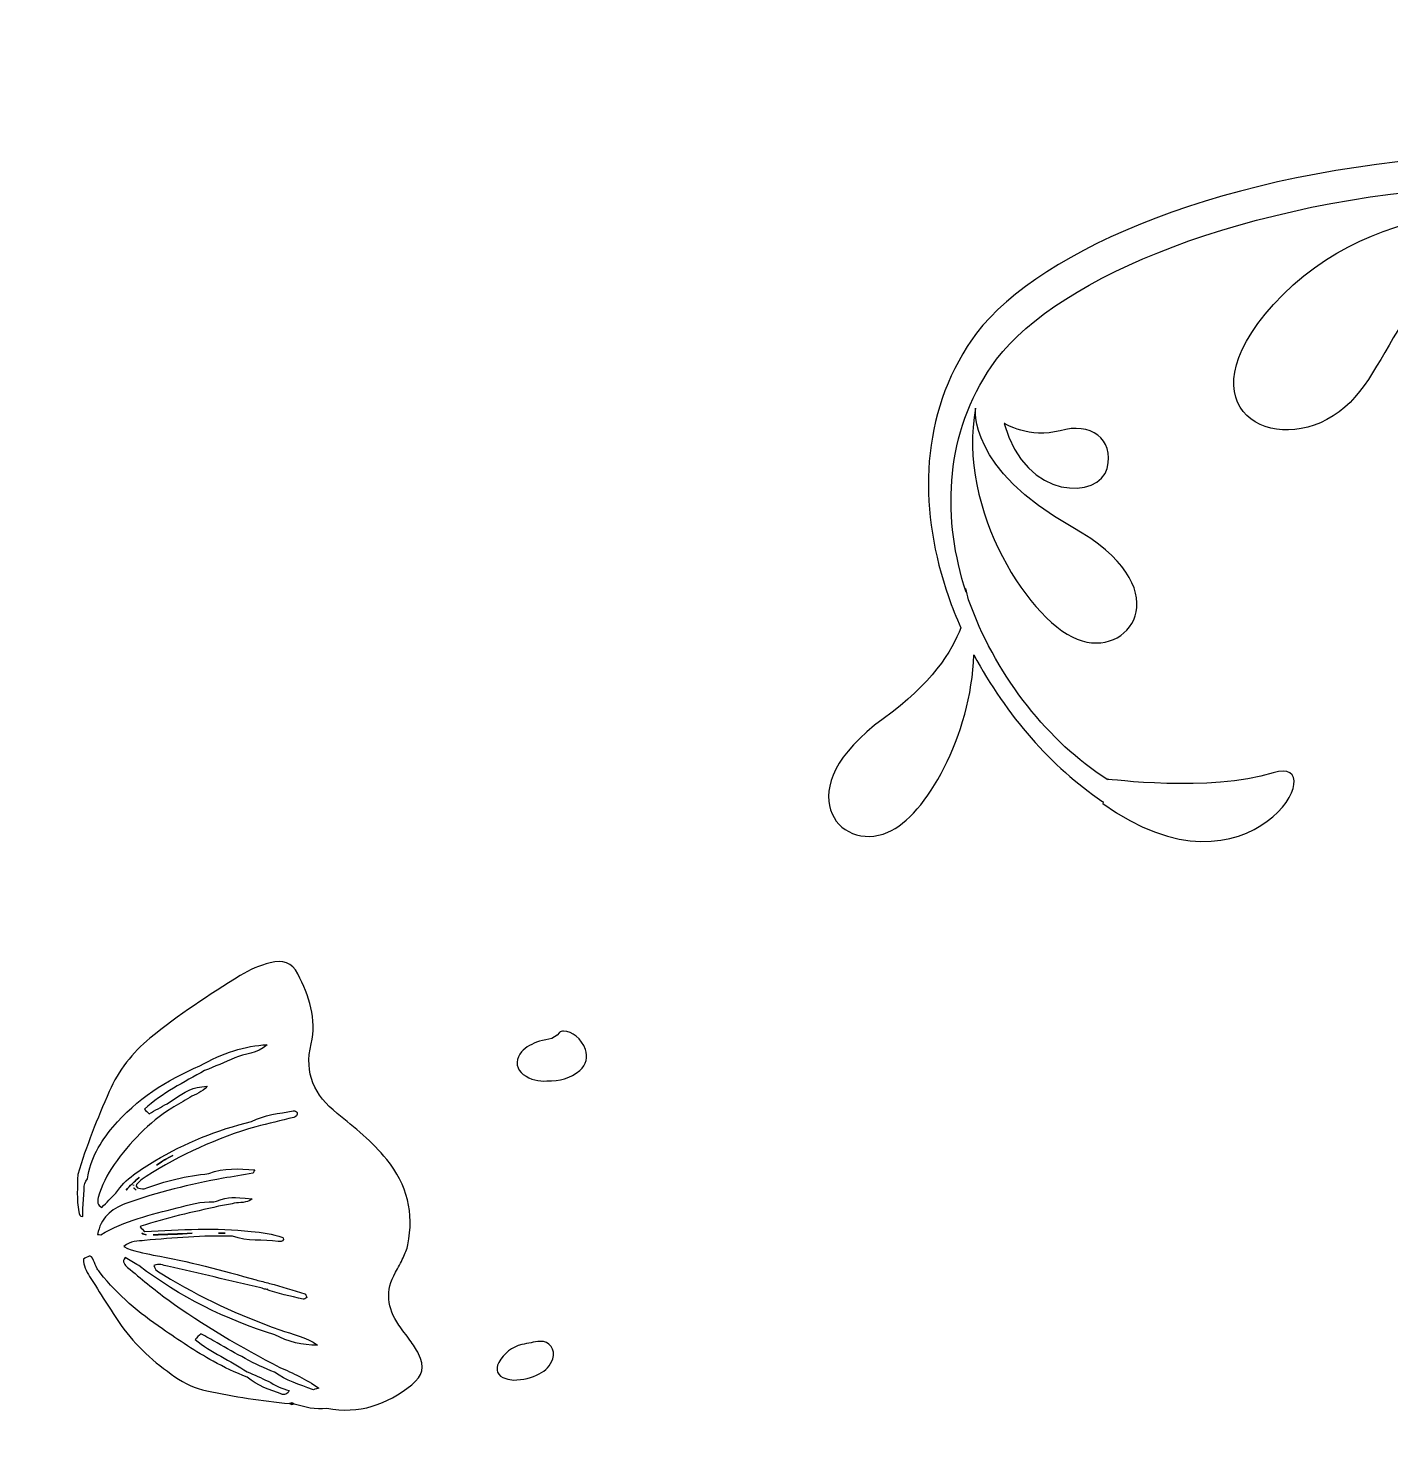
# Model space of a CAD drawing. Header units: centimetres. Extents: x -5.1 to 5.1, y -7 to 7.5.
# Drawn here: x -3.635 to -2.145, y -4.073 to -2.531 of the extents above; entities that cross this region are included whole.
import ezdxf

# ---------------------------------------------------------------- set-up
doc = ezdxf.new("R2010")
doc.units = ezdxf.units.CM
doc.header["$MEASUREMENT"] = 0
doc.layers.add('layer 1', color=7, linetype='Continuous')

msp = doc.modelspace()

# ---------------------------------------------------------------- linework, layer by layer
at = {"layer": 'layer 1', "color": 7}
msp.add_open_spline([(-5.12596, -6.96446), (-5.12596, -6.96446), (5.12594, -6.96446), (5.12594, -6.96446), (5.12594, -6.96446), (5.12594, -6.96446), (5.12594, 7.53467), (5.12594, 7.53467), (5.12594, 7.53467), (5.12594, 7.53467), (-5.12596, 7.53467), (-5.12596, 7.53467), (-5.12596, 7.53467), (-5.12596, 7.53467), (-5.12596, -6.96446), (-5.12596, -6.96446)], degree=3, knots=[0, 0, 0, 0, 0.2, 0.2, 0.2, 0.2, 0.4, 0.4, 0.4, 0.4, 0.6, 0.6, 0.6, 0.6, 1, 1, 1, 1], dxfattribs=at)
at = {"layer": 'layer 1', "color": 17}
for points, knots in [([(-0.00644, -2.86121), (0.00394, -2.86076), (0.14907, -2.85609), (0.36967, -2.93271), (0.36967, -2.93271), (0.48203, -2.9717), (0.61962, -2.99001), (0.79223, -2.97085), (0.79223, -2.97085), (0.89081, -2.95989), (1.00077, -2.9367), (1.12394, -2.89815), (1.12394, -2.89815), (1.12427, -2.898), (1.12462, -2.89789), (1.12499, -2.89782), (1.12499, -2.89782), (1.21794, -2.86869), (1.3184, -2.83081), (1.42716, -2.78285), (1.42716, -2.78285), (1.65082, -2.68418), (1.88065, -2.65751), (2.0775, -2.67254), (2.0775, -2.67254), (2.33246, -2.69198), (2.53488, -2.78356), (2.60039, -2.88086), (2.60039, -2.88086), (2.60039, -2.88086), (2.60463, -2.88735), (2.60463, -2.88735), (2.60463, -2.88735), (2.66058, -2.97533), (2.661, -3.07619), (2.62957, -3.16636), (2.62957, -3.16636), (2.62625, -3.17586), (2.62258, -3.18525), (2.61858, -3.1945), (2.61858, -3.1945), (2.62952, -3.21939), (2.65254, -3.25135), (2.69995, -3.28575), (2.69995, -3.28575), (2.80659, -3.36311), (2.74899, -3.43293), (2.69508, -3.40999), (2.69508, -3.40999), (2.6551, -3.39296), (2.60893, -3.31288), (2.60164, -3.22933), (2.60164, -3.22933), (2.56865, -3.29029), (2.5219, -3.34295), (2.47092, -3.37729), (2.47092, -3.37729), (2.47092, -3.37729), (2.46404, -3.38173), (2.46404, -3.38173), (2.46404, -3.38173), (2.46196, -3.38305), (2.45909, -3.38266), (2.45609, -3.38095), (2.45609, -3.38095), (2.29589, -3.49401), (2.20525, -3.32356), (2.27361, -3.34495), (2.27361, -3.34495), (2.32908, -3.36228), (2.41245, -3.35624), (2.44283, -3.35322), (2.44283, -3.35322), (2.44329, -3.35213), (2.44398, -3.35127), (2.44489, -3.35069), (2.44489, -3.35069), (2.44489, -3.35069), (2.45159, -3.34635), (2.45159, -3.34635), (2.45159, -3.34635), (2.5176, -3.3019), (2.5763, -3.22591), (2.60586, -3.14124), (2.60586, -3.14124), (2.6344, -3.05957), (2.63578, -2.97099), (2.58939, -2.89814), (2.58939, -2.89814), (2.58939, -2.89814), (2.58607, -2.8931), (2.58607, -2.8931), (2.58607, -2.8931), (2.52772, -2.80638), (2.33623, -2.72394), (2.08996, -2.70514), (2.08996, -2.70514), (1.89487, -2.69025), (1.66698, -2.71674), (1.44512, -2.8146), (1.44512, -2.8146), (1.38384, -2.84163), (1.32517, -2.86546), (1.26895, -2.88635), (1.26895, -2.88635), (1.38911, -2.88663), (1.55274, -2.91223), (1.62971, -3.03672), (1.62971, -3.03672), (1.66369, -3.09161), (1.6748, -3.14368), (1.67032, -3.18969), (1.67032, -3.18969), (1.66531, -3.24091), (1.64051, -3.28458), (1.60678, -3.3157), (1.60678, -3.3157), (1.546, -3.37179), (1.48606, -3.37839), (1.44052, -3.35994), (1.44052, -3.35994), (1.41378, -3.34903), (1.3912, -3.32949), (1.37518, -3.30561), (1.37518, -3.30561), (1.35867, -3.28102), (1.34961, -3.25287), (1.35024, -3.22549), (1.35024, -3.22549), (1.35123, -3.18545), (1.37395, -3.14636), (1.42701, -3.12513), (1.42701, -3.12513), (1.43188, -3.12322), (1.43978, -3.1288), (1.44461, -3.13762), (1.44461, -3.13762), (1.44948, -3.14643), (1.44955, -3.15515), (1.44468, -3.15709), (1.44468, -3.15709), (1.39642, -3.17642), (1.37582, -3.21004), (1.37501, -3.24391), (1.37501, -3.24391), (1.37458, -3.26165), (1.37984, -3.27897), (1.38947, -3.2933), (1.38947, -3.2933), (1.39953, -3.30829), (1.41484, -3.32102), (1.43392, -3.32875), (1.43392, -3.32875), (1.47456, -3.34526), (1.52914, -3.33835), (1.58632, -3.28564), (1.58632, -3.28564), (1.61786, -3.2565), (1.64104, -3.21614), (1.64562, -3.16922), (1.64562, -3.16922), (1.64929, -3.13158), (1.64068, -3.08974), (1.61401, -3.04663), (1.61401, -3.04663), (1.58459, -2.99905), (1.53866, -2.96832), (1.48677, -2.94889), (1.48677, -2.94889), (1.56679, -3.00666), (1.61052, -3.12102), (1.59392, -3.16979), (1.59392, -3.16979), (1.57508, -3.22525), (1.4847, -3.22169), (1.49814, -3.09059), (1.49814, -3.09059), (1.50695, -3.00439), (1.48418, -2.96153), (1.46755, -2.94228), (1.46755, -2.94228), (1.32431, -2.89715), (1.14703, -2.92912), (1.14095, -2.93025), (1.14095, -2.93025), (1.01709, -2.969), (0.90639, -2.99233), (0.80705, -3.00334), (0.80705, -3.00334), (0.63207, -3.02278), (0.49216, -3.00408), (0.3775, -2.96425), (0.3775, -2.96425), (0.16021, -2.88878), (0.01787, -2.89339), (0.00766, -2.89381), (0.00766, -2.89381), (0.00729, -2.89386), (0.00689, -2.89389), (0.00648, -2.89388), (0.00648, -2.89388), (0.00602, -2.89385), (-0.13901, -2.88601), (-0.36503, -2.96451), (-0.36503, -2.96451), (-0.47926, -3.00416), (-0.61886, -3.02282), (-0.79369, -3.00338), (-0.79369, -3.00338), (-0.89315, -2.99235), (-1.00406, -2.96898), (-1.12821, -2.93012), (-1.12821, -2.93012), (-1.14062, -2.92789), (-1.32732, -2.8956), (-1.47355, -2.94997), (-1.47355, -2.94997), (-1.48906, -2.97207), (-1.50594, -3.01439), (-1.49813, -3.09059), (-1.49813, -3.09059), (-1.48469, -3.22169), (-1.5751, -3.22525), (-1.59394, -3.16979), (-1.59394, -3.16979), (-1.60926, -3.12478), (-1.57319, -3.0239), (-1.50464, -2.9632), (-1.50464, -2.9632), (-1.54733, -2.98391), (-1.58477, -3.01354), (-1.61073, -3.05552), (-1.61073, -3.05552), (-1.63994, -3.10276), (-1.64946, -3.14739), (-1.64565, -3.18669), (-1.64565, -3.18669), (-1.64159, -3.22828), (-1.62152, -3.26366), (-1.59425, -3.28885), (-1.59425, -3.28885), (-1.53999, -3.33887), (-1.48662, -3.3448), (-1.44609, -3.32836), (-1.44609, -3.32836), (-1.42407, -3.31944), (-1.4059, -3.30399), (-1.39342, -3.28536), (-1.39342, -3.28536), (-1.38124, -3.26723), (-1.37454, -3.24641), (-1.375, -3.22627), (-1.375, -3.22627), (-1.37567, -3.19949), (-1.39264, -3.17265), (-1.43247, -3.1567), (-1.43247, -3.1567), (-1.43907, -3.15409), (-1.44594, -3.14495), (-1.44781, -3.13635), (-1.44781, -3.13635), (-1.44968, -3.12774), (-1.44587, -3.12287), (-1.43928, -3.12548), (-1.43928, -3.12548), (-1.37775, -3.15007), (-1.3514, -3.196), (-1.35024, -3.24313), (-1.35024, -3.24313), (-1.34967, -3.26804), (-1.35733, -3.2928), (-1.37123, -3.31351), (-1.37123, -3.31351), (-1.38484, -3.33379), (-1.40456, -3.35062), (-1.42838, -3.36025), (-1.42838, -3.36025), (-1.47406, -3.37881), (-1.5352, -3.37126), (-1.59891, -3.31245), (-1.59891, -3.31245), (-1.63687, -3.27742), (-1.66477, -3.22877), (-1.67031, -3.17222), (-1.67031, -3.17222), (-1.67461, -3.12788), (-1.66445, -3.07856), (-1.63306, -3.0278), (-1.63306, -3.0278), (-1.55439, -2.90058), (-1.37522, -2.88271), (-1.25549, -2.88649), (-1.25549, -2.88649), (-1.31215, -2.86546), (-1.37131, -2.84142), (-1.43314, -2.81415), (-1.43314, -2.81415), (-1.65429, -2.71661), (-1.88166, -2.69026), (-2.07653, -2.70511), (-2.07653, -2.70511), (-2.32556, -2.72412), (-2.52096, -2.8102), (-2.58214, -2.90108), (-2.58214, -2.90108), (-2.58214, -2.90108), (-2.58584, -2.90669), (-2.58584, -2.90669), (-2.58584, -2.90669), (-2.63345, -2.98151), (-2.63499, -3.0682), (-2.60945, -3.14721), (-2.60945, -3.14721), (-2.60972, -3.14467), (-2.61008, -3.14333), (-2.61008, -3.14333), (-2.61008, -3.14333), (-2.60879, -3.14737), (-2.60765, -3.15146), (-2.60664, -3.15559), (-2.60664, -3.15559), (-2.57892, -3.2348), (-2.5238, -3.30597), (-2.46173, -3.34776), (-2.46173, -3.34776), (-2.46173, -3.34776), (-2.45538, -3.35193), (-2.45538, -3.35193), (-2.45538, -3.35193), (-2.45538, -3.35193), (-2.45458, -3.35247), (-2.45458, -3.35247), (-2.45458, -3.35247), (-2.45458, -3.35247), (-2.45447, -3.35193), (-2.45447, -3.35193), (-2.45447, -3.35193), (-2.45447, -3.35193), (-2.3425, -3.36647), (-2.27364, -3.34495), (-2.27364, -3.34495), (-2.20474, -3.32339), (-2.29731, -3.49671), (-2.45983, -3.37832), (-2.45983, -3.37832), (-2.45983, -3.37832), (-2.4595, -3.37671), (-2.4595, -3.37671), (-2.4595, -3.37671), (-2.4595, -3.37671), (-2.46078, -3.37588), (-2.46078, -3.37588), (-2.46078, -3.37588), (-2.51558, -3.339), (-2.56578, -3.28194), (-2.60084, -3.21586), (-2.60084, -3.21586), (-2.60398, -3.3041), (-2.65294, -3.39204), (-2.6951, -3.40999), (-2.6951, -3.40999), (-2.74901, -3.43293), (-2.80662, -3.36311), (-2.69997, -3.28575), (-2.69997, -3.28575), (-2.64709, -3.2474), (-2.62456, -3.2121), (-2.61527, -3.18622), (-2.61527, -3.18622), (-2.62022, -3.17507), (-2.62472, -3.16371), (-2.62874, -3.15222), (-2.62874, -3.15222), (-2.66038, -3.06156), (-2.66123, -2.96214), (-2.60821, -2.87882), (-2.60821, -2.87882), (-2.60821, -2.87882), (-2.60433, -2.87293), (-2.60433, -2.87293), (-2.60433, -2.87293), (-2.54167, -2.77979), (-2.3432, -2.69177), (-2.09096, -2.67251), (-2.09096, -2.67251), (-1.89383, -2.65752), (-1.66354, -2.6843), (-1.4391, -2.78329), (-1.4391, -2.78329), (-1.18648, -2.89466), (-0.97858, -2.95156), (-0.80558, -2.97079), (-0.80558, -2.97079), (-0.63283, -2.98994), (-0.49496, -2.97156), (-0.38221, -2.93247), (-0.38221, -2.93247), (-0.15421, -2.85324), (-0.00693, -2.86121), (-0.00647, -2.86121), (-0.00647, -2.86121), (-0.00647, -2.86121), (-0.00644, -2.86121), (-0.00644, -2.86121)], [0, 0, 0, 0, 0.0098039, 0.0098039, 0.0098039, 0.0098039, 0.0196078, 0.0196078, 0.0196078, 0.0196078, 0.0294118, 0.0294118, 0.0294118, 0.0294118, 0.0392157, 0.0392157, 0.0392157, 0.0392157, 0.0490196, 0.0490196, 0.0490196, 0.0490196, 0.0588235, 0.0588235, 0.0588235, 0.0588235, 0.0686275, 0.0686275, 0.0686275, 0.0686275, 0.0784314, 0.0784314, 0.0784314, 0.0784314, 0.0882353, 0.0882353, 0.0882353, 0.0882353, 0.0980392, 0.0980392, 0.0980392, 0.0980392, 0.1078431, 0.1078431, 0.1078431, 0.1078431, 0.1176471, 0.1176471, 0.1176471, 0.1176471, 0.127451, 0.127451, 0.127451, 0.127451, 0.1372549, 0.1372549, 0.1372549, 0.1372549, 0.1470588, 0.1470588, 0.1470588, 0.1470588, 0.1568627, 0.1568627, 0.1568627, 0.1568627, 0.1666667, 0.1666667, 0.1666667, 0.1666667, 0.1764706, 0.1764706, 0.1764706, 0.1764706, 0.1862745, 0.1862745, 0.1862745, 0.1862745, 0.1960784, 0.1960784, 0.1960784, 0.1960784, 0.2058824, 0.2058824, 0.2058824, 0.2058824, 0.2156863, 0.2156863, 0.2156863, 0.2156863, 0.2254902, 0.2254902, 0.2254902, 0.2254902, 0.2352941, 0.2352941, 0.2352941, 0.2352941, 0.245098, 0.245098, 0.245098, 0.245098, 0.254902, 0.254902, 0.254902, 0.254902, 0.2647059, 0.2647059, 0.2647059, 0.2647059, 0.2745098, 0.2745098, 0.2745098, 0.2745098, 0.2843137, 0.2843137, 0.2843137, 0.2843137, 0.2941176, 0.2941176, 0.2941176, 0.2941176, 0.3039216, 0.3039216, 0.3039216, 0.3039216, 0.3137255, 0.3137255, 0.3137255, 0.3137255, 0.3235294, 0.3235294, 0.3235294, 0.3235294, 0.3333333, 0.3333333, 0.3333333, 0.3333333, 0.3431373, 0.3431373, 0.3431373, 0.3431373, 0.3529412, 0.3529412, 0.3529412, 0.3529412, 0.3627451, 0.3627451, 0.3627451, 0.3627451, 0.372549, 0.372549, 0.372549, 0.372549, 0.3823529, 0.3823529, 0.3823529, 0.3823529, 0.3921569, 0.3921569, 0.3921569, 0.3921569, 0.4019608, 0.4019608, 0.4019608, 0.4019608, 0.4117647, 0.4117647, 0.4117647, 0.4117647, 0.4215686, 0.4215686, 0.4215686, 0.4215686, 0.4313725, 0.4313725, 0.4313725, 0.4313725, 0.4411765, 0.4411765, 0.4411765, 0.4411765, 0.4509804, 0.4509804, 0.4509804, 0.4509804, 0.4607843, 0.4607843, 0.4607843, 0.4607843, 0.4705882, 0.4705882, 0.4705882, 0.4705882, 0.4803922, 0.4803922, 0.4803922, 0.4803922, 0.4901961, 0.4901961, 0.4901961, 0.4901961, 0.5, 0.5, 0.5, 0.5, 0.5098039, 0.5098039, 0.5098039, 0.5098039, 0.5196078, 0.5196078, 0.5196078, 0.5196078, 0.5294118, 0.5294118, 0.5294118, 0.5294118, 0.5392157, 0.5392157, 0.5392157, 0.5392157, 0.5490196, 0.5490196, 0.5490196, 0.5490196, 0.5588235, 0.5588235, 0.5588235, 0.5588235, 0.5686275, 0.5686275, 0.5686275, 0.5686275, 0.5784314, 0.5784314, 0.5784314, 0.5784314, 0.5882353, 0.5882353, 0.5882353, 0.5882353, 0.5980392, 0.5980392, 0.5980392, 0.5980392, 0.6078431, 0.6078431, 0.6078431, 0.6078431, 0.6176471, 0.6176471, 0.6176471, 0.6176471, 0.627451, 0.627451, 0.627451, 0.627451, 0.6372549, 0.6372549, 0.6372549, 0.6372549, 0.6470588, 0.6470588, 0.6470588, 0.6470588, 0.6568627, 0.6568627, 0.6568627, 0.6568627, 0.6666667, 0.6666667, 0.6666667, 0.6666667, 0.6764706, 0.6764706, 0.6764706, 0.6764706, 0.6862745, 0.6862745, 0.6862745, 0.6862745, 0.6960784, 0.6960784, 0.6960784, 0.6960784, 0.7058824, 0.7058824, 0.7058824, 0.7058824, 0.7156863, 0.7156863, 0.7156863, 0.7156863, 0.7254902, 0.7254902, 0.7254902, 0.7254902, 0.7352941, 0.7352941, 0.7352941, 0.7352941, 0.745098, 0.745098, 0.745098, 0.745098, 0.754902, 0.754902, 0.754902, 0.754902, 0.7647059, 0.7647059, 0.7647059, 0.7647059, 0.7745098, 0.7745098, 0.7745098, 0.7745098, 0.7843137, 0.7843137, 0.7843137, 0.7843137, 0.7941176, 0.7941176, 0.7941176, 0.7941176, 0.8039216, 0.8039216, 0.8039216, 0.8039216, 0.8137255, 0.8137255, 0.8137255, 0.8137255, 0.8235294, 0.8235294, 0.8235294, 0.8235294, 0.8333333, 0.8333333, 0.8333333, 0.8333333, 0.8431373, 0.8431373, 0.8431373, 0.8431373, 0.8529412, 0.8529412, 0.8529412, 0.8529412, 0.8627451, 0.8627451, 0.8627451, 0.8627451, 0.872549, 0.872549, 0.872549, 0.872549, 0.8823529, 0.8823529, 0.8823529, 0.8823529, 0.8921569, 0.8921569, 0.8921569, 0.8921569, 0.9019608, 0.9019608, 0.9019608, 0.9019608, 0.9117647, 0.9117647, 0.9117647, 0.9117647, 0.9215686, 0.9215686, 0.9215686, 0.9215686, 0.9313725, 0.9313725, 0.9313725, 0.9313725, 0.9411765, 0.9411765, 0.9411765, 0.9411765, 0.9509804, 0.9509804, 0.9509804, 0.9509804, 0.9607843, 0.9607843, 0.9607843, 0.9607843, 0.9705882, 0.9705882, 0.9705882, 0.9705882, 0.9803922, 0.9803922, 0.9803922, 0.9803922, 1, 1, 1, 1]), ([(-1.95937, -2.73009), (-1.95937, -2.73009), (-2.14571, -2.70431), (-2.26273, -2.82203), (-2.26273, -2.82203), (-2.37974, -2.93985), (-2.28019, -3.00057), (-2.2078, -2.95471), (-2.2078, -2.95471), (-2.13541, -2.90885), (-2.14673, -2.78283), (-1.95937, -2.73009)], [0, 0, 0, 0, 0.25, 0.25, 0.25, 0.25, 0.5, 0.5, 0.5, 0.5, 1, 1, 1, 1]), ([(-2.59906, -2.94613), (-2.59906, -2.94613), (-2.60788, -3.01274), (-2.4927, -3.0767), (-2.4927, -3.0767), (-2.37748, -3.14073), (-2.42627, -3.21693), (-2.48254, -3.20063), (-2.48254, -3.20063), (-2.5388, -3.18437), (-2.62005, -3.05564), (-2.59906, -2.94613)], [0, 0, 0, 0, 0.25, 0.25, 0.25, 0.25, 0.5, 0.5, 0.5, 0.5, 1, 1, 1, 1]), ([(-2.56771, -2.96288), (-2.56771, -2.96288), (-2.53956, -2.97999), (-2.50657, -2.97081), (-2.50657, -2.97081), (-2.47355, -2.96157), (-2.44717, -2.97918), (-2.45503, -3.01198), (-2.45503, -3.01198), (-2.4629, -3.04472), (-2.5439, -3.04917), (-2.56771, -2.96288)], [0, 0, 0, 0, 0.25, 0.25, 0.25, 0.25, 0.5, 0.5, 0.5, 0.5, 1, 1, 1, 1]), ([(-3.40345, -3.5666), (-3.39329, -3.56014), (-3.38225, -3.55562), (-3.37068, -3.55259), (-3.37068, -3.55259), (-3.35671, -3.54878), (-3.34718, -3.55217), (-3.34055, -3.56487), (-3.34055, -3.56487), (-3.3281, -3.58875), (-3.31949, -3.61433), (-3.32587, -3.64121), (-3.32587, -3.64121), (-3.3336, -3.67384), (-3.32238, -3.69751), (-3.29744, -3.71737), (-3.29744, -3.71737), (-3.27814, -3.73275), (-3.25902, -3.74828), (-3.24318, -3.76775), (-3.24318, -3.76775), (-3.2206, -3.79541), (-3.21309, -3.82624), (-3.22008, -3.86092), (-3.22008, -3.86092), (-3.2211, -3.86582), (-3.22311, -3.87065), (-3.22523, -3.87528), (-3.22523, -3.87528), (-3.22766, -3.88067), (-3.23062, -3.88593), (-3.23359, -3.89108), (-3.23359, -3.89108), (-3.24505, -3.91108), (-3.24265, -3.93027), (-3.23009, -3.94879), (-3.23009, -3.94879), (-3.22625, -3.95444), (-3.2218, -3.95966), (-3.21792, -3.96523), (-3.21792, -3.96523), (-3.2145, -3.97014), (-3.21094, -3.97504), (-3.20833, -3.98033), (-3.20833, -3.98033), (-3.20134, -3.99483), (-3.20346, -4.00404), (-3.21588, -4.01406), (-3.21588, -4.01406), (-3.24311, -4.03593), (-3.27349, -4.04655), (-3.30873, -4.03974), (-3.30873, -4.03974), (-3.32115, -4.04168), (-3.33279, -4.03787), (-3.34454, -4.03487), (-3.34454, -4.03487), (-3.34454, -4.03487), (-3.347, -4.03554), (-3.347, -4.03554), (-3.347, -4.03554), (-3.347, -4.03554), (-3.34944, -4.0347), (-3.34944, -4.0347), (-3.34944, -4.0347), (-3.37988, -4.03163), (-3.41012, -4.02711), (-3.44003, -4.02069), (-3.44003, -4.02069), (-3.45273, -4.01804), (-3.46427, -4.01272), (-3.47485, -4.00538), (-3.47485, -4.00538), (-3.49732, -3.98972), (-3.51789, -3.9718), (-3.53369, -3.94925), (-3.53369, -3.94925), (-3.5459, -3.93186), (-3.5568, -3.91355), (-3.5682, -3.8956), (-3.5682, -3.8956), (-3.57187, -3.88981), (-3.57486, -3.88371), (-3.57493, -3.87662), (-3.57493, -3.87662), (-3.57084, -3.87436), (-3.56657, -3.87027), (-3.56382, -3.87817), (-3.56382, -3.87817), (-3.56276, -3.88124), (-3.56132, -3.88417), (-3.56005, -3.88716), (-3.56005, -3.88716), (-3.55888, -3.88872), (-3.55775, -3.89023), (-3.55655, -3.89182), (-3.55655, -3.89182), (-3.55655, -3.89182), (-3.55652, -3.89189), (-3.55652, -3.89189), (-3.55652, -3.89189), (-3.53736, -3.91616), (-3.51394, -3.93571), (-3.48857, -3.9531), (-3.48857, -3.9531), (-3.47048, -3.96548), (-3.45227, -3.97779), (-3.43312, -3.98831), (-3.43312, -3.98831), (-3.42116, -3.99494), (-3.40878, -4.0009), (-3.39579, -4.0057), (-3.39579, -4.0057), (-3.38493, -4.01554), (-3.37113, -4.01963), (-3.3578, -4.02454), (-3.3578, -4.02454), (-3.35762, -4.02461), (-3.35745, -4.02464), (-3.35731, -4.02468), (-3.35731, -4.02468), (-3.35417, -4.02556), (-3.35127, -4.02355), (-3.34976, -4.02023), (-3.34976, -4.02023), (-3.35833, -4.01896), (-3.36535, -4.01406), (-3.37286, -4.01035), (-3.37286, -4.01035), (-3.38041, -4.00661), (-3.38817, -4.00337), (-3.39583, -3.99995), (-3.39583, -3.99995), (-3.41449, -3.9876), (-3.43538, -3.97885), (-3.45284, -3.96467), (-3.45284, -3.96467), (-3.45072, -3.96252), (-3.4486, -3.96037), (-3.44652, -3.95825), (-3.44652, -3.95825), (-3.44063, -3.96149), (-3.43474, -3.96478), (-3.42885, -3.96809), (-3.42885, -3.96809), (-3.40825, -3.97966), (-3.3881, -3.99212), (-3.36588, -4.00051), (-3.36588, -4.00051), (-3.35321, -4.00944), (-3.3385, -4.01385), (-3.32429, -4.01942), (-3.32429, -4.01942), (-3.32309, -4.01988), (-3.32122, -4.01868), (-3.31751, -4.01766), (-3.31751, -4.01766), (-3.33176, -4.00806), (-3.34573, -4.00108), (-3.36023, -3.99518), (-3.36023, -3.99518), (-3.40257, -3.97296), (-3.44395, -3.94904), (-3.48268, -3.921), (-3.48268, -3.921), (-3.49785, -3.90995), (-3.51214, -3.89782), (-3.5266, -3.88582), (-3.5266, -3.88582), (-3.52964, -3.88328), (-3.53313, -3.87979), (-3.52946, -3.87499), (-3.52946, -3.87499), (-3.52449, -3.87792), (-3.51951, -3.88085), (-3.51454, -3.88381), (-3.51454, -3.88381), (-3.46942, -3.91803), (-3.41954, -3.94273), (-3.36563, -3.95955), (-3.36563, -3.95955), (-3.35096, -3.96696), (-3.33561, -3.97137), (-3.31892, -3.97063), (-3.31892, -3.97063), (-3.33162, -3.96216), (-3.34619, -3.95867), (-3.36027, -3.95402), (-3.36027, -3.95402), (-3.40454, -3.93811), (-3.44719, -3.91874), (-3.48727, -3.89394), (-3.48727, -3.89394), (-3.4896, -3.89242), (-3.49235, -3.89129), (-3.49447, -3.88953), (-3.49447, -3.88953), (-3.49616, -3.88812), (-3.49743, -3.88625), (-3.49785, -3.88367), (-3.49785, -3.88367), (-3.4927, -3.88106), (-3.4879, -3.88339), (-3.48297, -3.88452), (-3.48297, -3.88452), (-3.44896, -3.89235), (-3.41484, -3.90018), (-3.3808, -3.90801), (-3.3808, -3.90801), (-3.37897, -3.90875), (-3.37713, -3.90946), (-3.37562, -3.90967), (-3.37562, -3.90967), (-3.36239, -3.91475), (-3.34835, -3.9169), (-3.33476, -3.92054), (-3.33476, -3.92054), (-3.33363, -3.92089), (-3.33198, -3.91937), (-3.33057, -3.91874), (-3.33057, -3.91874), (-3.33127, -3.91729), (-3.33169, -3.91486), (-3.33272, -3.91454), (-3.33272, -3.91454), (-3.34556, -3.91055), (-3.35843, -3.90692), (-3.37131, -3.90322), (-3.37131, -3.90322), (-3.37622, -3.90195), (-3.38112, -3.90078), (-3.38595, -3.89948), (-3.38595, -3.89948), (-3.42324, -3.88914), (-3.46049, -3.87866), (-3.49873, -3.87231), (-3.49873, -3.87231), (-3.50889, -3.86931), (-3.52001, -3.86914), (-3.53073, -3.86289), (-3.53073, -3.86289), (-3.52332, -3.85623), (-3.51539, -3.85707), (-3.50812, -3.85637), (-3.50812, -3.85637), (-3.47612, -3.8533), (-3.44405, -3.85093), (-3.41185, -3.8516), (-3.41185, -3.8516), (-3.39572, -3.85767), (-3.37854, -3.85496), (-3.36196, -3.85732), (-3.36196, -3.85732), (-3.3596, -3.85767), (-3.3572, -3.85806), (-3.35607, -3.8551), (-3.35607, -3.8551), (-3.35639, -3.85436), (-3.35653, -3.85312), (-3.35699, -3.85294), (-3.35699, -3.85294), (-3.36824, -3.84973), (-3.37953, -3.8467), (-3.39135, -3.84656), (-3.39135, -3.84656), (-3.43015, -3.84166), (-3.46903, -3.84451), (-3.50787, -3.84667), (-3.50787, -3.84667), (-3.5096, -3.84494), (-3.51133, -3.84321), (-3.51306, -3.84144), (-3.51306, -3.84144), (-3.51278, -3.84123), (-3.51249, -3.84102), (-3.51218, -3.84074), (-3.51218, -3.84074), (-3.48431, -3.8316), (-3.45566, -3.82536), (-3.42705, -3.81894), (-3.42705, -3.81894), (-3.42137, -3.81788), (-3.41566, -3.81693), (-3.41001, -3.81566), (-3.41001, -3.81566), (-3.40391, -3.81428), (-3.39696, -3.81594), (-3.39029, -3.81082), (-3.39029, -3.81082), (-3.41308, -3.80857), (-3.41449, -3.80846), (-3.42934, -3.81322), (-3.42934, -3.81322), (-3.42934, -3.81322), (-3.42938, -3.81322), (-3.42938, -3.81322), (-3.42938, -3.81322), (-3.43033, -3.8135), (-3.43132, -3.81382), (-3.43238, -3.81421), (-3.43238, -3.81421), (-3.44628, -3.81305), (-3.45944, -3.81728), (-3.47245, -3.82067), (-3.47245, -3.82067), (-3.5011, -3.82807), (-3.53013, -3.83467), (-3.55599, -3.84998), (-3.55599, -3.84998), (-3.55599, -3.84998), (-3.55775, -3.84963), (-3.55775, -3.84963), (-3.55775, -3.84963), (-3.55775, -3.84963), (-3.55955, -3.84981), (-3.55955, -3.84981), (-3.55955, -3.84981), (-3.55617, -3.8321), (-3.54512, -3.82197), (-3.52851, -3.81594), (-3.52851, -3.81594), (-3.4939, -3.80334), (-3.4582, -3.79516), (-3.42215, -3.78825), (-3.42215, -3.78825), (-3.41132, -3.78648), (-3.40056, -3.78475), (-3.38973, -3.78285), (-3.38973, -3.78285), (-3.38923, -3.78278), (-3.38891, -3.78147), (-3.38761, -3.779), (-3.38761, -3.779), (-3.40507, -3.77801), (-3.42158, -3.77646), (-3.43763, -3.78324), (-3.43763, -3.78324), (-3.46212, -3.78539), (-3.48575, -3.79114), (-3.50865, -3.80003), (-3.50865, -3.80003), (-3.51108, -3.79957), (-3.51397, -3.79982), (-3.51584, -3.79858), (-3.51584, -3.79858), (-3.51923, -3.79625), (-3.51599, -3.7941), (-3.51447, -3.79262), (-3.51447, -3.79262), (-3.51207, -3.79029), (-3.50932, -3.78821), (-3.50646, -3.78638), (-3.50646, -3.78638), (-3.46893, -3.76274), (-3.42903, -3.74425), (-3.38637, -3.73191), (-3.38637, -3.73191), (-3.37255, -3.72852), (-3.35875, -3.7252), (-3.34492, -3.72168), (-3.34492, -3.72168), (-3.34252, -3.72108), (-3.34037, -3.71924), (-3.34125, -3.71638), (-3.34125, -3.71638), (-3.34161, -3.71547), (-3.34411, -3.7143), (-3.34538, -3.71455), (-3.34538, -3.71455), (-3.36087, -3.71773), (-3.37696, -3.71864), (-3.39124, -3.7263), (-3.39124, -3.7263), (-3.4286, -3.73533), (-3.46392, -3.74951), (-3.49676, -3.7693), (-3.49676, -3.7693), (-3.51267, -3.77886), (-3.52886, -3.78853), (-3.53959, -3.80454), (-3.53959, -3.80454), (-3.54463, -3.8098), (-3.54971, -3.81495), (-3.55479, -3.8201), (-3.55479, -3.8201), (-3.55955, -3.81788), (-3.56005, -3.81375), (-3.55888, -3.80948), (-3.55888, -3.80948), (-3.55525, -3.79636), (-3.54915, -3.78436), (-3.54128, -3.77325), (-3.54128, -3.77325), (-3.52399, -3.74888), (-3.50357, -3.72778), (-3.47838, -3.71148), (-3.47838, -3.71148), (-3.47182, -3.70767), (-3.46511, -3.704), (-3.45866, -3.69998), (-3.45866, -3.69998), (-3.45259, -3.69621), (-3.44504, -3.69455), (-3.43947, -3.68763), (-3.43947, -3.68763), (-3.45739, -3.68957), (-3.45975, -3.69067), (-3.48342, -3.70675), (-3.48342, -3.70675), (-3.48999, -3.71035), (-3.49658, -3.71406), (-3.50314, -3.71769), (-3.50314, -3.71769), (-3.50487, -3.71607), (-3.5066, -3.71444), (-3.50833, -3.71282), (-3.50833, -3.71282), (-3.48886, -3.6949), (-3.46515, -3.68347), (-3.44243, -3.67059), (-3.44243, -3.67059), (-3.43142, -3.66594), (-3.42028, -3.66167), (-3.40945, -3.65669), (-3.40945, -3.65669), (-3.39848, -3.65151), (-3.38482, -3.6525), (-3.3741, -3.6423), (-3.3741, -3.6423), (-3.39777, -3.64322), (-3.42331, -3.65144), (-3.44762, -3.66544), (-3.44762, -3.66544), (-3.48413, -3.6809), (-3.51697, -3.70167), (-3.54276, -3.73233), (-3.54276, -3.73233), (-3.55659, -3.7488), (-3.56731, -3.76697), (-3.57056, -3.78877), (-3.57056, -3.78877), (-3.57292, -3.79216), (-3.57476, -3.79572), (-3.57416, -3.80003), (-3.57416, -3.80003), (-3.57462, -3.8068), (-3.57501, -3.81347), (-3.57546, -3.82014), (-3.57546, -3.82014), (-3.57557, -3.82349), (-3.57561, -3.82691), (-3.57568, -3.83023), (-3.57568, -3.83023), (-3.57903, -3.83005), (-3.57973, -3.82747), (-3.58016, -3.82504), (-3.58016, -3.82504), (-3.58255, -3.81142), (-3.5815, -3.79777), (-3.58114, -3.78415), (-3.58114, -3.78415), (-3.57172, -3.75307), (-3.55987, -3.72305), (-3.54671, -3.69342), (-3.54671, -3.69342), (-3.53645, -3.67024), (-3.52174, -3.65101), (-3.50216, -3.635), (-3.50216, -3.635), (-3.47104, -3.60963), (-3.43742, -3.58787), (-3.40345, -3.5666)], [0, 0, 0, 0, 0.0084034, 0.0084034, 0.0084034, 0.0084034, 0.0168067, 0.0168067, 0.0168067, 0.0168067, 0.0252101, 0.0252101, 0.0252101, 0.0252101, 0.0336134, 0.0336134, 0.0336134, 0.0336134, 0.0420168, 0.0420168, 0.0420168, 0.0420168, 0.0504202, 0.0504202, 0.0504202, 0.0504202, 0.0588235, 0.0588235, 0.0588235, 0.0588235, 0.0672269, 0.0672269, 0.0672269, 0.0672269, 0.0756303, 0.0756303, 0.0756303, 0.0756303, 0.0840336, 0.0840336, 0.0840336, 0.0840336, 0.092437, 0.092437, 0.092437, 0.092437, 0.1008403, 0.1008403, 0.1008403, 0.1008403, 0.1092437, 0.1092437, 0.1092437, 0.1092437, 0.1176471, 0.1176471, 0.1176471, 0.1176471, 0.1260504, 0.1260504, 0.1260504, 0.1260504, 0.1344538, 0.1344538, 0.1344538, 0.1344538, 0.1428571, 0.1428571, 0.1428571, 0.1428571, 0.1512605, 0.1512605, 0.1512605, 0.1512605, 0.1596639, 0.1596639, 0.1596639, 0.1596639, 0.1680672, 0.1680672, 0.1680672, 0.1680672, 0.1764706, 0.1764706, 0.1764706, 0.1764706, 0.1848739, 0.1848739, 0.1848739, 0.1848739, 0.1932773, 0.1932773, 0.1932773, 0.1932773, 0.2016807, 0.2016807, 0.2016807, 0.2016807, 0.210084, 0.210084, 0.210084, 0.210084, 0.2184874, 0.2184874, 0.2184874, 0.2184874, 0.2268908, 0.2268908, 0.2268908, 0.2268908, 0.2352941, 0.2352941, 0.2352941, 0.2352941, 0.2436975, 0.2436975, 0.2436975, 0.2436975, 0.2521008, 0.2521008, 0.2521008, 0.2521008, 0.2605042, 0.2605042, 0.2605042, 0.2605042, 0.2689076, 0.2689076, 0.2689076, 0.2689076, 0.2773109, 0.2773109, 0.2773109, 0.2773109, 0.2857143, 0.2857143, 0.2857143, 0.2857143, 0.2941176, 0.2941176, 0.2941176, 0.2941176, 0.302521, 0.302521, 0.302521, 0.302521, 0.3109244, 0.3109244, 0.3109244, 0.3109244, 0.3193277, 0.3193277, 0.3193277, 0.3193277, 0.3277311, 0.3277311, 0.3277311, 0.3277311, 0.3361345, 0.3361345, 0.3361345, 0.3361345, 0.3445378, 0.3445378, 0.3445378, 0.3445378, 0.3529412, 0.3529412, 0.3529412, 0.3529412, 0.3613445, 0.3613445, 0.3613445, 0.3613445, 0.3697479, 0.3697479, 0.3697479, 0.3697479, 0.3781513, 0.3781513, 0.3781513, 0.3781513, 0.3865546, 0.3865546, 0.3865546, 0.3865546, 0.394958, 0.394958, 0.394958, 0.394958, 0.4033613, 0.4033613, 0.4033613, 0.4033613, 0.4117647, 0.4117647, 0.4117647, 0.4117647, 0.4201681, 0.4201681, 0.4201681, 0.4201681, 0.4285714, 0.4285714, 0.4285714, 0.4285714, 0.4369748, 0.4369748, 0.4369748, 0.4369748, 0.4453782, 0.4453782, 0.4453782, 0.4453782, 0.4537815, 0.4537815, 0.4537815, 0.4537815, 0.4621849, 0.4621849, 0.4621849, 0.4621849, 0.4705882, 0.4705882, 0.4705882, 0.4705882, 0.4789916, 0.4789916, 0.4789916, 0.4789916, 0.487395, 0.487395, 0.487395, 0.487395, 0.4957983, 0.4957983, 0.4957983, 0.4957983, 0.5042017, 0.5042017, 0.5042017, 0.5042017, 0.512605, 0.512605, 0.512605, 0.512605, 0.5210084, 0.5210084, 0.5210084, 0.5210084, 0.5294118, 0.5294118, 0.5294118, 0.5294118, 0.5378151, 0.5378151, 0.5378151, 0.5378151, 0.5462185, 0.5462185, 0.5462185, 0.5462185, 0.5546218, 0.5546218, 0.5546218, 0.5546218, 0.5630252, 0.5630252, 0.5630252, 0.5630252, 0.5714286, 0.5714286, 0.5714286, 0.5714286, 0.5798319, 0.5798319, 0.5798319, 0.5798319, 0.5882353, 0.5882353, 0.5882353, 0.5882353, 0.5966387, 0.5966387, 0.5966387, 0.5966387, 0.605042, 0.605042, 0.605042, 0.605042, 0.6134454, 0.6134454, 0.6134454, 0.6134454, 0.6218487, 0.6218487, 0.6218487, 0.6218487, 0.6302521, 0.6302521, 0.6302521, 0.6302521, 0.6386555, 0.6386555, 0.6386555, 0.6386555, 0.6470588, 0.6470588, 0.6470588, 0.6470588, 0.6554622, 0.6554622, 0.6554622, 0.6554622, 0.6638655, 0.6638655, 0.6638655, 0.6638655, 0.6722689, 0.6722689, 0.6722689, 0.6722689, 0.6806723, 0.6806723, 0.6806723, 0.6806723, 0.6890756, 0.6890756, 0.6890756, 0.6890756, 0.697479, 0.697479, 0.697479, 0.697479, 0.7058824, 0.7058824, 0.7058824, 0.7058824, 0.7142857, 0.7142857, 0.7142857, 0.7142857, 0.7226891, 0.7226891, 0.7226891, 0.7226891, 0.7310924, 0.7310924, 0.7310924, 0.7310924, 0.7394958, 0.7394958, 0.7394958, 0.7394958, 0.7478992, 0.7478992, 0.7478992, 0.7478992, 0.7563025, 0.7563025, 0.7563025, 0.7563025, 0.7647059, 0.7647059, 0.7647059, 0.7647059, 0.7731092, 0.7731092, 0.7731092, 0.7731092, 0.7815126, 0.7815126, 0.7815126, 0.7815126, 0.789916, 0.789916, 0.789916, 0.789916, 0.7983193, 0.7983193, 0.7983193, 0.7983193, 0.8067227, 0.8067227, 0.8067227, 0.8067227, 0.8151261, 0.8151261, 0.8151261, 0.8151261, 0.8235294, 0.8235294, 0.8235294, 0.8235294, 0.8319328, 0.8319328, 0.8319328, 0.8319328, 0.8403361, 0.8403361, 0.8403361, 0.8403361, 0.8487395, 0.8487395, 0.8487395, 0.8487395, 0.8571429, 0.8571429, 0.8571429, 0.8571429, 0.8655462, 0.8655462, 0.8655462, 0.8655462, 0.8739496, 0.8739496, 0.8739496, 0.8739496, 0.8823529, 0.8823529, 0.8823529, 0.8823529, 0.8907563, 0.8907563, 0.8907563, 0.8907563, 0.8991597, 0.8991597, 0.8991597, 0.8991597, 0.907563, 0.907563, 0.907563, 0.907563, 0.9159664, 0.9159664, 0.9159664, 0.9159664, 0.9243697, 0.9243697, 0.9243697, 0.9243697, 0.9327731, 0.9327731, 0.9327731, 0.9327731, 0.9411765, 0.9411765, 0.9411765, 0.9411765, 0.9495798, 0.9495798, 0.9495798, 0.9495798, 0.9579832, 0.9579832, 0.9579832, 0.9579832, 0.9663866, 0.9663866, 0.9663866, 0.9663866, 0.9747899, 0.9747899, 0.9747899, 0.9747899, 0.9831933, 0.9831933, 0.9831933, 0.9831933, 1, 1, 1, 1]), ([(-3.04975, -3.62731), (-3.04048, -3.6271), (-3.02993, -3.63602), (-3.0258, -3.64731), (-3.0258, -3.64731), (-3.02277, -3.6556), (-3.02485, -3.66407), (-3.03197, -3.67028), (-3.03197, -3.67028), (-3.04203, -3.67906), (-3.05416, -3.68224), (-3.06803, -3.68192), (-3.06803, -3.68192), (-3.07692, -3.68252), (-3.08584, -3.68058), (-3.09378, -3.67486), (-3.09378, -3.67486), (-3.10112, -3.66957), (-3.10281, -3.65998), (-3.09759, -3.6525), (-3.09759, -3.6525), (-3.09308, -3.64604), (-3.08669, -3.64234), (-3.07928, -3.63955), (-3.07928, -3.63955), (-3.07089, -3.63634), (-3.06037, -3.63775), (-3.05438, -3.62879), (-3.05438, -3.62879), (-3.05363, -3.6277), (-3.05134, -3.62734), (-3.04975, -3.62731)], [0, 0, 0, 0, 0.1111111, 0.1111111, 0.1111111, 0.1111111, 0.2222222, 0.2222222, 0.2222222, 0.2222222, 0.3333333, 0.3333333, 0.3333333, 0.3333333, 0.4444444, 0.4444444, 0.4444444, 0.4444444, 0.5555556, 0.5555556, 0.5555556, 0.5555556, 0.6666667, 0.6666667, 0.6666667, 0.6666667, 0.7777778, 0.7777778, 0.7777778, 0.7777778, 1, 1, 1, 1]), ([(-3.49429, -3.77343), (-3.4945, -3.77353), (-3.49471, -3.77364), (-3.49489, -3.77378), (-3.49489, -3.77378), (-3.48907, -3.77011), (-3.48335, -3.76627), (-3.47711, -3.76323), (-3.47711, -3.76323), (-3.48311, -3.76616), (-3.48865, -3.76987), (-3.49429, -3.77343)], [0, 0, 0, 0, 0.25, 0.25, 0.25, 0.25, 0.5, 0.5, 0.5, 0.5, 1, 1, 1, 1]), ([(-3.51447, -3.78768), (-3.51937, -3.79195), (-3.52406, -3.79643), (-3.52837, -3.80126), (-3.52837, -3.80126), (-3.52385, -3.79622), (-3.51902, -3.79153), (-3.51387, -3.78708), (-3.51387, -3.78708), (-3.51412, -3.78729), (-3.51426, -3.78747), (-3.51447, -3.78768)], [0, 0, 0, 0, 0.25, 0.25, 0.25, 0.25, 0.5, 0.5, 0.5, 0.5, 1, 1, 1, 1]), ([(-3.52004, -3.7953), (-3.52011, -3.79558), (-3.52001, -3.79579), (-3.52004, -3.79604), (-3.52004, -3.79604), (-3.52001, -3.79579), (-3.52015, -3.79558), (-3.52004, -3.7953)], [0, 0, 0, 0, 0.3333333, 0.3333333, 0.3333333, 0.3333333, 1, 1, 1, 1]), ([(-3.51987, -3.79862), (-3.51941, -3.7996), (-3.51856, -3.80049), (-3.51726, -3.80123), (-3.51726, -3.80123), (-3.51856, -3.80052), (-3.51941, -3.7996), (-3.51987, -3.79862)], [0, 0, 0, 0, 0.3333333, 0.3333333, 0.3333333, 0.3333333, 1, 1, 1, 1]), ([(-3.50639, -3.85005), (-3.50805, -3.8497), (-3.50967, -3.84931), (-3.51098, -3.84843), (-3.51098, -3.84843), (-3.50967, -3.84931), (-3.50805, -3.8497), (-3.50635, -3.85005), (-3.50635, -3.85005), (-3.50635, -3.85005), (-3.50639, -3.85005), (-3.50639, -3.85005)], [0, 0, 0, 0, 0.25, 0.25, 0.25, 0.25, 0.5, 0.5, 0.5, 0.5, 1, 1, 1, 1]), ([(-3.45612, -3.84843), (-3.4703, -3.84928), (-3.48448, -3.85005), (-3.49873, -3.85009), (-3.49873, -3.85009), (-3.48452, -3.84981), (-3.47034, -3.84903), (-3.45612, -3.84843)], [0, 0, 0, 0, 0.3333333, 0.3333333, 0.3333333, 0.3333333, 1, 1, 1, 1]), ([(-3.42709, -3.84832), (-3.42709, -3.84832), (-3.42719, -3.84832), (-3.42719, -3.84832), (-3.42719, -3.84832), (-3.42472, -3.84839), (-3.42222, -3.84808), (-3.41975, -3.84829), (-3.41975, -3.84829), (-3.42218, -3.84808), (-3.42465, -3.84839), (-3.42709, -3.84832)], [0, 0, 0, 0, 0.25, 0.25, 0.25, 0.25, 0.5, 0.5, 0.5, 0.5, 1, 1, 1, 1]), ([(-3.37315, -3.90939), (-3.37325, -3.90942), (-3.37339, -3.90939), (-3.3735, -3.90946), (-3.3735, -3.90946), (-3.37339, -3.90939), (-3.37325, -3.90942), (-3.37315, -3.90939)], [0, 0, 0, 0, 0.3333333, 0.3333333, 0.3333333, 0.3333333, 1, 1, 1, 1]), ([(-3.0615, -3.98562), (-3.06425, -3.9931), (-3.06933, -3.99875), (-3.07635, -4.00224), (-3.07635, -4.00224), (-3.08468, -4.00644), (-3.09364, -4.00894), (-3.105, -4.00905), (-3.105, -4.00905), (-3.10652, -4.00873), (-3.10983, -4.00824), (-3.11308, -4.00729), (-3.11308, -4.00729), (-3.12207, -4.00467), (-3.12507, -3.99751), (-3.12049, -3.98972), (-3.12049, -3.98972), (-3.11467, -3.97987), (-3.10676, -3.97261), (-3.09523, -3.97014), (-3.09523, -3.97014), (-3.08863, -3.96876), (-3.08203, -3.96728), (-3.07533, -3.96665), (-3.07533, -3.96665), (-3.06556, -3.96569), (-3.05812, -3.97621), (-3.0615, -3.98562)], [0, 0, 0, 0, 0.125, 0.125, 0.125, 0.125, 0.25, 0.25, 0.25, 0.25, 0.375, 0.375, 0.375, 0.375, 0.5, 0.5, 0.5, 0.5, 0.625, 0.625, 0.625, 0.625, 0.75, 0.75, 0.75, 0.75, 1, 1, 1, 1]), ([(-3.34454, -4.03487), (-3.34619, -4.0348), (-3.34782, -4.03477), (-3.34944, -4.0347), (-3.34944, -4.0347), (-3.34775, -4.03357), (-3.34616, -4.0335), (-3.34454, -4.03487)], [0, 0, 0, 0, 0.3333333, 0.3333333, 0.3333333, 0.3333333, 1, 1, 1, 1])]:
    msp.add_open_spline(points, degree=3, knots=knots, dxfattribs=at)

doc.saveas('drawing.dxf')
